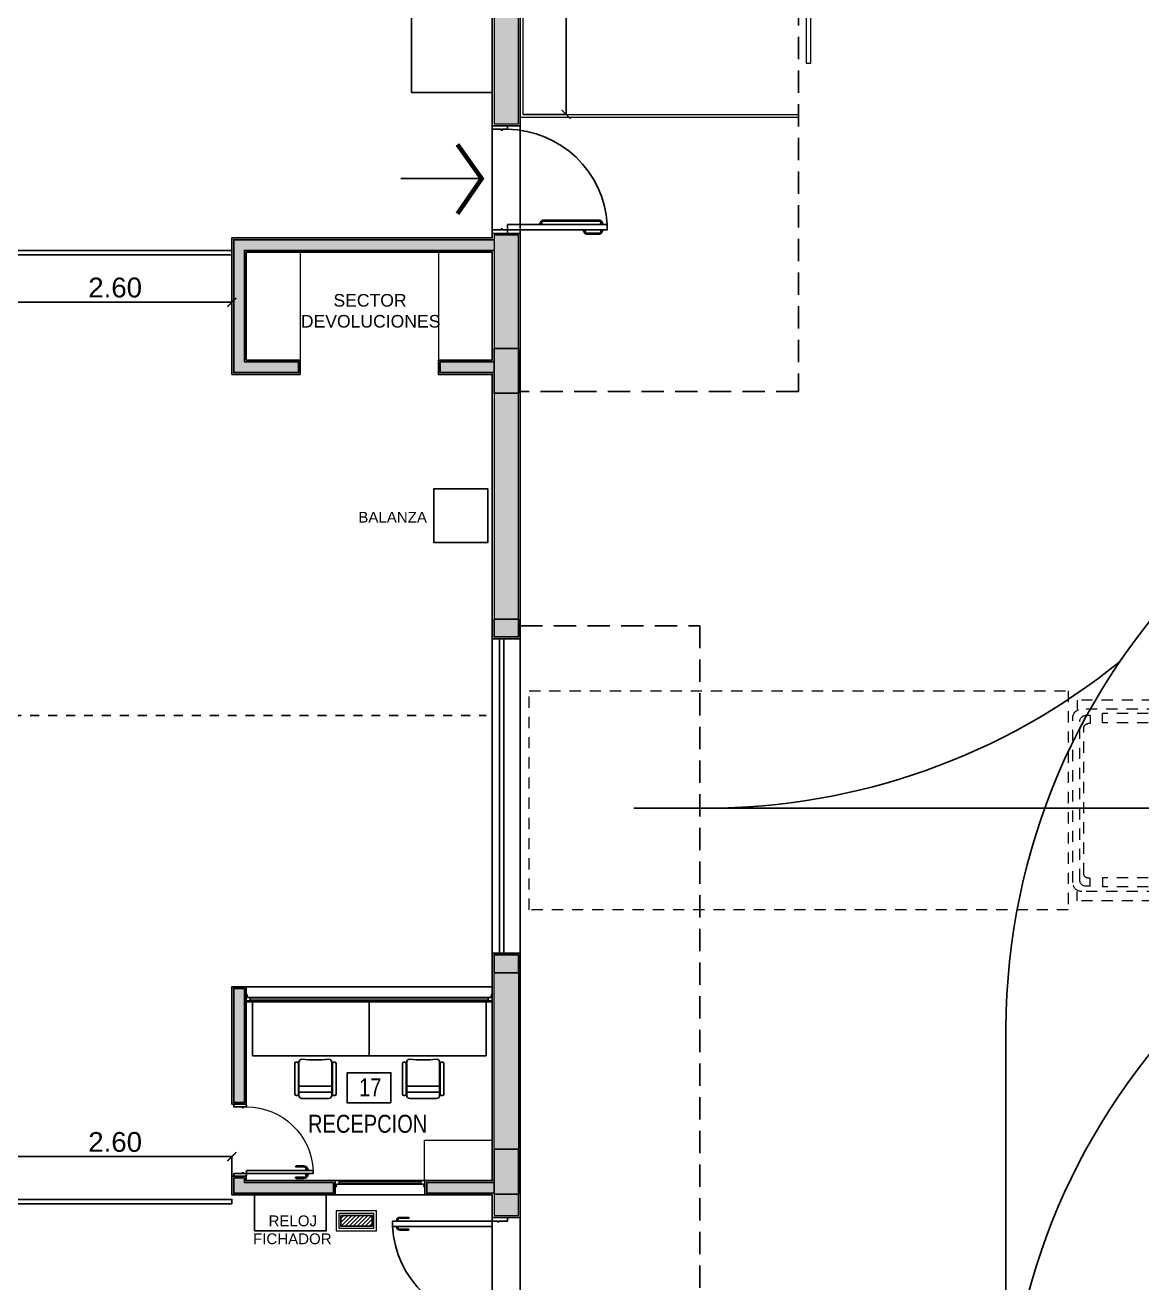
# Model space of a CAD drawing. Header units: inches. Extents: x -309 to 190, y -1585 to -1350.
# Drawn here: x -189.7 to -177.27, y -1411.65 to -1397.64 of the extents above; entities that cross this region are included whole.
import ezdxf
from ezdxf.enums import TextEntityAlignment as Align
from ezdxf.lldxf.tags import DXFTag

# ---------------------------------------------------------------- set-up
doc = ezdxf.new("R2010")
doc.units = ezdxf.units.IN
doc.header["$MEASUREMENT"] = 0
doc.header["$PDMODE"] = 3
doc.linetypes.add('HIDDEN', pattern=[0.375, 0.25, -0.125])
doc.layers.get('0').update_dxf_attribs({"color": 9, "linetype": 'CONTINUOUS'})
doc.layers.get('DEFPOINTS').update_dxf_attribs({"color": 9, "linetype": 'CONTINUOUS'})
for name, color, linetype in [('01', 9, 'CONTINUOUS'), ('02', 9, 'CONTINUOUS'), ('11-LOCALES', 9, 'CONTINUOUS'), ('Base instalaciones', 9, 'CONTINUOUS'), ('CARP', 9, 'CONTINUOUS'), ('CO-carpinterias', 9, 'CONTINUOUS'), ('color gris', 9, 'CONTINUOUS'), ('EQUIP', 9, 'CONTINUOUS'), ('estructura', 9, 'CONTINUOUS'), ('LADRILLO HUECO 12', 9, 'CONTINUOUS'), ('PROY', 9, 'HIDDEN2'), ('PU', 9, 'HIDDEN'), ('referencias', 9, 'CONTINUOUS'), ('REVOQUE', 9, 'CONTINUOUS'), ('TEXTO 1.75', 9, 'CONTINUOUS')]:
    doc.layers.add(name, color=color, linetype=linetype)
for name, color, linetype, lineweight in [('Aberturas', 9, 'CONTINUOUS', 5), ('arq muros 0.30', 9, 'CONTINUOUS', 35), ('cotas', 9, 'CONTINUOUS', 15), ('MURO 27', 9, 'CONTINUOUS', 9), ('None', 9, 'CONTINUOUS', 5), ('referencias 01', 9, 'CONTINUOUS', 18)]:
    doc.layers.add(name, color=color, linetype=linetype, lineweight=lineweight)
doc.styles.add('COTAS', font='arial.ttf')
doc.styles.add('Helvetica (bold)', font='arial.ttf')
doc.styles.add('ROMANS', font='arial.ttf')
tags = doc.linetypes.add('HIDDEN2', pattern=[0.1875, 0.125, -0.0625]).pattern_tags.tags
tags[6:7] = [DXFTag(74, 4), DXFTag(75, 0), DXFTag(340, '0'), DXFTag(46, 1.0), DXFTag(50, 0.0), DXFTag(44, 0.0), DXFTag(45, 0.0)]
tags[4:5] = [DXFTag(74, 4), DXFTag(75, 0), DXFTag(340, '0'), DXFTag(46, 1.0), DXFTag(50, 0.0), DXFTag(44, 0.0), DXFTag(45, 0.0)]
doc.dimstyles.new('ploteo 100', dxfattribs={"dimscale": 0, "dimtxt": 0.22, "dimasz": 0.1, "dimexe": 0, "dimexo": 0, "dimgap": 0.05, "dimtad": 1, "dimzin": 0, "dimdsep": 46, "dimtxsty": 'COTAS', "dimblk1": 'ARCHTICK', "dimblk2": 'ARCHTICK', "dimsah": 1, "dimcen": 0.7, "dimclrd": 256, "dimclre": 256, "dimclrt": 256, "dimaunit": 1, "dimadec": 3, "dimazin": 0, "dimtfac": 1, "dimtmove": 2, "dimatfit": 3, "dimldrblk": 'ARCHTICK', "dimfxl": 1, "dimtolj": 1, "dimtzin": 0, "dimarcsym": 0})

# ---------------------------------------------------------------- blocks, each defined once
blk = doc.blocks.new('szdf')
at = {"layer": 'CARP', "linetype": 'Continuous'}
for p, q in [((0.836, 0), (0, 0)), ((0, 0), (0, -0.037)), ((0.623, 0.06), (0.616, 0.054)), ((0.616, 0.054), (0.616, 0.046)), ((0.616, 0.046), (0.718, 0.046)), ((0.718, 0.06), (0.623, 0.06)), ((0.732, 0), (0.741, 0.009)), ((0.779, 0.009), (0.741, 0.009)), ((0.742, 0.01), (0.742, 0.009)), ((0.742, 0.01), (0.776, 0.01)), ((0.749, 0.021), (0.749, 0.01)), ((0.749, 0.01), (0.768, 0.01)), ((0.768, 0.01), (0.768, 0.025)), ((0.776, 0.01), (0.776, 0.009)), ((0.787, 0), (0.779, 0.009)), ((0.836, -0.037), (0.836, 0)), ((0, -0.037), (0.836, -0.037)), ((0.616, -0.091), (0.616, -0.083)), ((0.616, -0.083), (0.718, -0.083)), ((0.623, -0.097), (0.616, -0.091)), ((0.718, -0.097), (0.623, -0.097)), ((0.732, -0.037), (0.741, -0.045)), ((0.779, -0.045), (0.741, -0.045)), ((0.742, -0.047), (0.742, -0.045)), ((0.742, -0.047), (0.776, -0.047)), ((0.749, -0.057), (0.749, -0.047)), ((0.749, -0.047), (0.768, -0.047)), ((0.768, -0.047), (0.768, -0.061)), ((0.776, -0.047), (0.776, -0.045)), ((0.787, -0.037), (0.779, -0.045))]:
    blk.add_line(p, q, dxfattribs=at)
for points in [[(-0.153, 0.032), (-0.153, 0.022), (-0.16, 0.022), (-0.16, 0), (-0.05, 0), (-0.05, -0.01), (-0.04, -0.01), (-0.04, 0), (0, 0), (0, 0.022), (-0.007, 0.022), (-0.007, 0.032)], [(-0.153, -0.868), (-0.153, -0.858), (-0.16, -0.858), (-0.16, -0.836), (-0.05, -0.836), (-0.05, -0.826), (-0.04, -0.826), (-0.04, -0.836), (0, -0.836), (0, -0.858), (-0.007, -0.858), (-0.007, -0.868)]]:
    blk.add_lwpolyline(points, dxfattribs=at)
for centre, radius, start, end in [((0.72, 0.01), 0.0503, 16.9752, 92.7033), ((0.72, 0.018), 0.0289, 5.9796, 94.3423), ((0.72, -0.054), 0.0289, 265.6577, 354.0204), ((0.72, -0.047), 0.0503, 267.2967, 343.0248)]:
    blk.add_arc(centre, radius, start, end, dxfattribs=at)
at = {"layer": 'CARP', "linetype": 'Continuous', "lineweight": 5}
blk.add_arc((0, 0.001), 0.837, 270.0313, 357.391, dxfattribs=at)
blk = doc.blocks.new('NLOCAL')
blk.add_lwpolyline([(-0.304, 0), (0.304, 0), (0.304, 0.419), (-0.304, 0.419)], close=True)
at = {"style": 'ROMANS', "width": 0.8, "flags": 1}
blk.add_attdef('SECTOR', text='', height=0.25, dxfattribs=at).set_placement((-0.006, 0.634), align=Align.MIDDLE)
at = {"style": 'ROMANS', "width": 0.8}
for tag, p in [('NUMERO', (0.006, 0.206)), ('DENOMINACION', (0.018, -0.291))]:
    blk.add_attdef(tag, text='', height=0.25, dxfattribs=at).set_placement(p, align=Align.MIDDLE)
blk = doc.blocks.new('Z$W@#6410')
for p, q in [((0.439, 0.612), (0.446, 0.619)), ((0.446, 0.619), (0.476, 0.619)), ((0.448, 0.62), (0.448, 0.619)), ((0.474, 0.62), (0.448, 0.62)), ((0.454, 0.62), (0.454, 0.631)), ((0.47, 0.62), (0.454, 0.62)), ((0.47, 0.628), (0.47, 0.62)), ((0.474, 0.62), (0.474, 0.619)), ((0.482, 0.612), (0.476, 0.619)), ((0.622, 0.66), (0.494, 0.66)), ((0.494, 0.649), (0.622, 0.649)), ((0.633, 0.612), (0.64, 0.619)), ((0.67, 0.619), (0.64, 0.619)), ((0.641, 0.62), (0.641, 0.619)), ((0.641, 0.62), (0.668, 0.62)), ((0.646, 0.628), (0.646, 0.62)), ((0.646, 0.62), (0.662, 0.62)), ((0.662, 0.62), (0.662, 0.631)), ((0.668, 0.62), (0.668, 0.619)), ((0.677, 0.612), (0.67, 0.619)), ((-0.045, 0.552), (-0.039, 0.545)), ((-0.039, 0.545), (-0.008, 0.545)), ((-0.037, 0.543), (-0.037, 0.545)), ((-0.01, 0.543), (-0.037, 0.543)), ((-0.03, 0.543), (-0.03, 0.532)), ((-0.015, 0.543), (-0.03, 0.543)), ((-0.015, 0.535), (-0.015, 0.543)), ((-0.01, 0.543), (-0.01, 0.545)), ((-0.002, 0.552), (-0.008, 0.545)), ((0.01, 0.515), (0.622, 0.515)), ((0.622, 0.504), (0.01, 0.504)), ((0.634, 0.552), (0.64, 0.545)), ((0.67, 0.545), (0.64, 0.545)), ((0.642, 0.543), (0.642, 0.545)), ((0.642, 0.543), (0.668, 0.543)), ((0.646, 0.535), (0.646, 0.543)), ((0.646, 0.543), (0.662, 0.543)), ((0.662, 0.543), (0.662, 0.532)), ((0.668, 0.543), (0.668, 0.545)), ((0.677, 0.552), (0.67, 0.545))]:
    blk.add_line(p, q)
for points in [[(-0.554, 0.652), (-0.564, 0.652), (-0.564, 0.612), (-0.464, 0.612), (-0.464, 0.602), (-0.454, 0.602), (-0.454, 0.612), (-0.394, 0.612), (-0.394, 0.652), (-0.404, 0.652)], [(-0.554, -0.548), (-0.564, -0.548), (-0.564, -0.508), (-0.464, -0.508), (-0.464, -0.498), (-0.454, -0.498), (-0.454, -0.508), (-0.394, -0.508), (-0.394, -0.548), (-0.404, -0.548)]]:
    blk.add_lwpolyline(points)
blk.add_lwpolyline([(-0.394, 0.552), (0.716, 0.552), (0.716, 0.612), (-0.394, 0.612)], close=True)
for centre, radius, start, end in [((0.492, 0.62), 0.0401, 87.2967, 163.0248), ((0.493, 0.626), 0.023, 85.6577, 174.0204), ((0.623, 0.62), 0.0401, 16.9752, 92.7033), ((0.623, 0.626), 0.023, 5.9796, 94.3423), ((-0.413, 0.623), 1.132, 270.9778, 356.3823), ((0.008, 0.544), 0.0401, 196.9752, 272.7033), ((0.008, 0.538), 0.023, 185.9796, 274.3423), ((0.623, 0.538), 0.023, 265.6577, 354.0204), ((0.624, 0.544), 0.0401, 267.2967, 343.0248)]:
    blk.add_arc(centre, radius, start, end)
blk = doc.blocks.new('SILLA-P8')
for p, q in [((-0.345, 0.55), (-0.345, 0.035)), ((-0.305, 0.57), (-0.325, 0.57)), ((-0.285, 0.55), (-0.285, 0.035)), ((-0.275, 0.17), (-0.275, 0.57)), ((0.275, 0.57), (0.275, 0.17)), ((0.285, 0.55), (0.285, 0.035)), ((0.305, 0.57), (0.325, 0.57)), ((0.345, 0.55), (0.345, 0.035)), ((-0.305, 0.015), (-0.325, 0.015)), ((0.275, 0.17), (-0.275, 0.17)), ((-0.275, 0.17), (-0.275, 0.07)), ((0.275, 0.07), (-0.275, 0.07)), ((-0.275, 0.07), (-0.275, 0.015)), ((0.275, 0.17), (0.275, 0.07)), ((0.275, 0.07), (0.275, 0.015)), ((0.305, 0.015), (0.325, 0.015)), ((-0.225, -0.035), (0.225, -0.035))]:
    blk.add_line(p, q)
for centre, radius, start, end in [((-0.325, 0.55), 0.02, 90, 180), ((-0.305, 0.55), 0.02, 0, 90), ((-0.225, 0.57), 0.05, 90, 180), ((0, 3.504), 2.893, 265.539, 274.461), ((0.225, 0.57), 0.05, 0, 90), ((0.305, 0.55), 0.02, 90, 180), ((0.325, 0.55), 0.02, 0, 90), ((-0.325, 0.035), 0.02, 180, 270), ((-0.305, 0.035), 0.02, 270, 0), ((-0.225, 0.015), 0.05, 180, 270), ((0.225, 0.015), 0.05, 270, 0), ((0.305, 0.035), 0.02, 180, 270), ((0.325, 0.035), 0.02, 270, 0)]:
    blk.add_arc(centre, radius, start, end)
blk = doc.blocks.new('camion punteada')
at = {"layer": 'referencias 01', "linetype": 'HIDDEN', "ltscale": 0.5}
for p, q in [((222.014, -62.568), (219.576, -62.568)), ((219.576, -62.568), (219.576, -68.571)), ((222.014, -68.571), (222.014, -62.568)), ((219.576, -68.571), (222.014, -68.571)), ((221.708, -68.622), (219.879, -68.622)), ((219.677, -69.968), (219.677, -68.672)), ((219.677, -68.672), (219.779, -68.672)), ((219.778, -70.021), (219.778, -68.723)), ((219.849, -68.815), (219.849, -68.769)), ((221.683, -68.701), (219.917, -68.701)), ((221.614, -68.746), (219.986, -68.746)), ((221.751, -68.815), (221.751, -68.769)), ((221.81, -70.021), (221.81, -68.723)), ((221.912, -68.672), (221.811, -68.672)), ((221.912, -69.968), (221.912, -68.672)), ((219.849, -68.815), (219.94, -68.815)), ((219.94, -68.815), (219.94, -68.792)), ((221.66, -68.815), (221.66, -68.792)), ((221.751, -68.815), (221.66, -68.815)), ((219.828, -69.689), (219.828, -68.952)), ((219.93, -68.952), (219.828, -68.952)), ((219.93, -69.689), (219.93, -68.952)), ((221.657, -69.689), (221.657, -68.952)), ((221.657, -68.952), (221.759, -68.952)), ((221.759, -69.689), (221.759, -68.952)), ((219.73, -69.952), (219.778, -69.739)), ((219.93, -69.689), (219.828, -69.689)), ((219.93, -69.739), (219.828, -69.739)), ((219.828, -70.035), (219.828, -69.739)), ((219.93, -69.866), (219.93, -69.739)), ((221.657, -69.689), (221.759, -69.689)), ((221.657, -69.739), (221.759, -69.739)), ((221.657, -69.866), (221.657, -69.739)), ((221.759, -70.035), (221.759, -69.739)), ((221.857, -69.952), (221.81, -69.739)), ((219.93, -69.866), (219.853, -70.04)), ((221.657, -69.866), (221.735, -70.04)), ((219.728, -69.968), (219.677, -69.968)), ((219.727, -70.095), (219.727, -69.985)), ((219.93, -69.943), (219.862, -70.1)), ((221.657, -69.943), (221.725, -70.1)), ((221.86, -70.095), (221.86, -69.985)), ((221.862, -69.968), (221.912, -69.968)), ((219.727, -70.044), (219.727, -71.187)), ((220.235, -71.34), (219.787, -70.065)), ((219.862, -70.14), (219.917, -70.267)), ((221.556, -70.044), (220.032, -70.044)), ((220.794, -70.298), (220.794, -70.044)), ((221.352, -71.34), (221.8, -70.065)), ((221.725, -70.14), (221.67, -70.267)), ((221.86, -70.044), (221.86, -71.187)), ((219.964, -70.298), (221.624, -70.298)), ((219.676, -71.187), (219.676, -71.286)), ((219.727, -71.187), (219.676, -71.187)), ((221.86, -71.187), (221.911, -71.187)), ((221.911, -71.187), (221.911, -71.286)), ((220.235, -71.34), (219.879, -71.34)), ((220.387, -71.441), (220.235, -71.34)), ((221.2, -71.441), (220.387, -71.441)), ((221.2, -71.441), (221.352, -71.34)), ((221.352, -71.34), (221.708, -71.34))]:
    blk.add_line(p, q, dxfattribs=at)
for centre, radius, start, end in [((219.879, -68.723), 0.102, 90, 180), ((221.708, -68.723), 0.102, 0, 90), ((219.917, -68.769), 0.0686, 90, 180), ((219.986, -68.792), 0.0457, 90, 180), ((221.614, -68.792), 0.0457, 0, 90), ((221.683, -68.769), 0.0686, 0, 90), ((219.879, -69.985), 0.152, 167.4712, 180), ((219.879, -70.021), 0.102, 180, 205.3462), ((219.841, -70.035), 0.0127, 180, 336.0375), ((220.032, -69.943), 0.102, 180, 270), ((221.556, -69.943), 0.102, 270, 0), ((221.746, -70.035), 0.0127, 203.9625, 0), ((221.708, -70.021), 0.102, 334.6538, 0), ((221.708, -69.985), 0.152, 0, 12.5288), ((219.909, -70.12), 0.0508, 156.8014, 203.1986), ((221.678, -70.12), 0.0508, 336.8014, 23.1986), ((219.964, -70.247), 0.0508, 203.1986, 270), ((221.624, -70.247), 0.0508, 270, 336.8014), ((219.879, -71.286), 0.203, 180, 260.1053), ((219.879, -71.187), 0.152, 180, 270), ((219.879, -71.286), 0.102, 189.1048, 260.1053), ((221.708, -71.187), 0.152, 270, 0), ((221.708, -71.286), 0.102, 279.8947, 350.8952), ((221.708, -71.286), 0.203, 279.8947, 0), ((220.794, -66.044), 5.423, 260.009, 279.991), ((220.794, -66.044), 5.524, 260.1053, 279.8947)]:
    blk.add_arc(centre, radius, start, end, dxfattribs=at)
blk = doc.blocks.new('_ARCHTICK')
at = {"color": 0, "linetype": 'ByBlock', "const_width": 0.15}
blk.add_lwpolyline([(-0.5, -0.5), (0.5, 0.5)], dxfattribs=at)
blk = doc.blocks.new('*D49')
at = {"layer": 'cotas', "lineweight": -2, "transparency": 16777216}
for p, q in [((-187.402, -1400.218), (-187.402, -1400.725)), ((-190.002, -1400.318), (-190.002, -1400.725)), ((-187.402, -1400.725), (-190.002, -1400.725))]:
    blk.add_line(p, q, dxfattribs=at)
at = {"layer": 'DEFPOINTS', "color": 0, "transparency": 16777216}
for p in [(-187.402, -1400.218), (-190.002, -1400.318), (-190.002, -1400.725)]:
    blk.add_point(p, dxfattribs=at)
at = {"layer": 'cotas', "lineweight": -2, "transparency": 16777216, "xscale": 0.1, "yscale": 0.1, "zscale": 0.1, "rotation": 180}
blk.add_blockref('_ARCHTICK', (-190.002, -1400.725), dxfattribs=at)
at = {"layer": 'cotas', "lineweight": -2, "transparency": 16777216, "xscale": 0.1, "yscale": 0.1, "zscale": 0.1}
blk.add_blockref('_ARCHTICK', (-187.402, -1400.725), dxfattribs=at)
at = {"layer": 'cotas', "transparency": 16777216, "insert": (-188.702, -1400.562), "char_height": 0.22, "attachment_point": 5, "style": 'COTAS'}
blk.add_mtext('\\A1;2.60', dxfattribs=at)
blk = doc.blocks.new('*D50')
at = {"layer": 'cotas', "lineweight": -2, "transparency": 16777216}
for p, q in [((-190.002, -1410.568), (-190.002, -1410.241)), ((-187.402, -1410.241), (-190.002, -1410.241)), ((-187.402, -1410.458), (-187.402, -1410.241))]:
    blk.add_line(p, q, dxfattribs=at)
at = {"layer": 'DEFPOINTS', "color": 0, "transparency": 16777216}
for p in [(-190.002, -1410.241), (-187.402, -1410.458), (-190.002, -1410.568)]:
    blk.add_point(p, dxfattribs=at)
at = {"layer": 'cotas', "lineweight": -2, "transparency": 16777216, "xscale": 0.1, "yscale": 0.1, "zscale": 0.1, "rotation": 180}
blk.add_blockref('_ARCHTICK', (-190.002, -1410.241), dxfattribs=at)
at = {"layer": 'cotas', "lineweight": -2, "transparency": 16777216, "xscale": 0.1, "yscale": 0.1, "zscale": 0.1}
blk.add_blockref('_ARCHTICK', (-187.402, -1410.241), dxfattribs=at)
at = {"layer": 'cotas', "transparency": 16777216, "insert": (-188.702, -1410.079), "char_height": 0.22, "attachment_point": 5, "style": 'COTAS'}
blk.add_mtext('\\A1;2.60', dxfattribs=at)
blk = doc.blocks.new('*D146')
at = {"layer": 'cotas', "lineweight": -2, "transparency": 16777216}
for p, q in [((-184.162, -1395.132), (-183.681, -1395.132)), ((-183.681, -1395.132), (-183.681, -1398.632)), ((-184.162, -1398.632), (-183.681, -1398.632))]:
    blk.add_line(p, q, dxfattribs=at)
at = {"layer": 'DEFPOINTS', "color": 0, "transparency": 16777216}
for p in [(-184.162, -1395.132), (-184.162, -1398.632), (-183.681, -1398.632)]:
    blk.add_point(p, dxfattribs=at)
at = {"layer": 'cotas', "lineweight": -2, "transparency": 16777216, "xscale": 0.1, "yscale": 0.1, "zscale": 0.1}
for p, rotation in [((-183.681, -1395.132), 90), ((-183.681, -1398.632), 270)]:
    blk.add_blockref('_ARCHTICK', p, dxfattribs=dict(at, rotation=rotation))
at = {"layer": 'cotas', "transparency": 16777216, "insert": (-183.843, -1396.882), "char_height": 0.22, "attachment_point": 5, "rotation": 90, "style": 'COTAS'}
blk.add_mtext('\\A1;3.50', dxfattribs=at)

msp = doc.modelspace()

# ---------------------------------------------------------------- hatches: boundary and pattern name
at = {"layer": 'Base instalaciones', "linetype": 'Continuous', "lineweight": 5}
h = msp.add_hatch(dxfattribs=at)
h.set_pattern_fill('LINE', color=256, scale=0.01, angle=-45, style=0)
h.set_pattern_definition([(225, (-277.580807, -1068.035506), (-0.0224506403, 0.0224506403), [])])
h.paths.add_polyline_path([(-185.84, -1411.016), (-185.84, -1410.896), (-186.19, -1410.896), (-186.19, -1411.016)])
at = {"layer": 'color gris'}
h = msp.add_hatch(color=256, dxfattribs=at)
h.paths.add_polyline_path([(-234.352, -1419.388), (-234.602, -1419.388), (-234.602, -1419.118), (-234.102, -1419.118), (-234.102, -1419.388)])
h.paths.add_polyline_path([(-234.602, -1413.288), (-234.602, -1413.038), (-234.332, -1413.038), (-234.332, -1413.538), (-234.602, -1413.538)])
h.paths.add_polyline_path([(-234.602, -1407.388), (-234.602, -1407.138), (-234.332, -1407.138), (-234.332, -1407.638), (-234.602, -1407.638)])
h.paths.add_polyline_path([(-234.602, -1401.488), (-234.602, -1401.238), (-234.332, -1401.238), (-234.332, -1401.738), (-234.602, -1401.738)])
h.paths.add_polyline_path([(-234.602, -1395.588), (-234.602, -1395.338), (-234.332, -1395.338), (-234.332, -1395.838), (-234.602, -1395.838)])
h.paths.add_polyline_path([(-234.602, -1389.688), (-234.602, -1389.438), (-234.332, -1389.438), (-234.332, -1389.938), (-234.602, -1389.938)])
h.paths.add_polyline_path([(-234.352, -1379.108), (-234.602, -1379.108), (-234.602, -1379.378), (-234.042, -1379.378), (-234.042, -1379.108)])
h.paths.add_polyline_path([(-234.602, -1383.788), (-234.602, -1383.538), (-234.332, -1383.538), (-234.332, -1384.038), (-234.602, -1384.038)])
h.paths.add_polyline_path([(-199.299, -1406.298), (-199.299, -1406.048), (-199.029, -1406.048), (-199.029, -1406.548), (-199.299, -1406.548)])
h.paths.add_polyline_path([(-181.322, -1419.118), (-181.052, -1419.118), (-181.052, -1419.388), (-181.322, -1419.388)])
h.paths.add_polyline_path([(-206.622, -1375.558), (-206.622, -1375.308), (-206.892, -1375.308), (-206.892, -1375.968), (-206.622, -1375.968)])
h.paths.add_polyline_path([(-191.785, -1379.358), (-192.285, -1379.358), (-192.285, -1379.138), (-192.226, -1378.943), (-191.707, -1379.1)])
h.paths.add_polyline_path([(-184.212, -1381.367), (-184.577, -1381.256), (-184.656, -1381.515), (-184.482, -1381.567), (-184.482, -1381.867), (-184.212, -1381.867)])
h.paths.add_polyline_path([(-184.712, -1395.588), (-184.712, -1395.488), (-184.212, -1395.488), (-184.212, -1395.688), (-184.712, -1395.688)])
h.paths.add_polyline_path([(-184.712, -1389.688), (-184.712, -1389.588), (-184.212, -1389.588), (-184.212, -1389.788), (-184.712, -1389.788)])
h.paths.add_polyline_path([(-184.712, -1383.788), (-184.712, -1383.688), (-184.212, -1383.688), (-184.212, -1383.888), (-184.712, -1383.888)])
h.paths.add_polyline_path([(-203.989, -1375.385), (-204.228, -1375.313), (-204.307, -1375.572), (-203.828, -1375.716), (-203.75, -1375.458)])
h.paths.add_polyline_path([(-206.582, -1395.588), (-206.582, -1395.488), (-206.082, -1395.488), (-206.082, -1395.688), (-206.582, -1395.688)])
h.paths.add_polyline_path([(-184.212, -1410.408), (-184.212, -1410.658), (-184.482, -1410.658), (-184.482, -1410.158), (-184.212, -1410.158)])
h.paths.add_polyline_path([(-191.765, -1410.388), (-192.015, -1410.388), (-192.015, -1410.658), (-191.515, -1410.658), (-191.515, -1410.388)])
h.paths.add_polyline_path([(-199.049, -1410.388), (-199.299, -1410.388), (-199.299, -1410.658), (-198.799, -1410.658), (-198.799, -1410.388)])
h.paths.add_polyline_path([(-184.482, -1401.488), (-184.482, -1401.238), (-184.212, -1401.238), (-184.212, -1401.738), (-184.482, -1401.738)])
h.paths.add_polyline_path([(-191.765, -1401.238), (-192.015, -1401.238), (-192.015, -1401.508), (-191.515, -1401.508), (-191.515, -1401.238)])
h.paths.add_polyline_path([(-199.049, -1401.238), (-199.299, -1401.238), (-199.299, -1401.508), (-198.799, -1401.508), (-198.799, -1401.238)])
h.paths.add_polyline_path([(-191.765, -1419.118), (-192.015, -1419.118), (-192.015, -1419.388), (-191.515, -1419.388), (-191.515, -1419.118)])
h.paths.add_polyline_path([(-199.049, -1419.118), (-199.299, -1419.118), (-199.299, -1419.388), (-198.799, -1419.388), (-198.799, -1419.118)])
h.paths.add_polyline_path([(-184.212, -1419.388), (-184.212, -1419.118), (-184.712, -1419.118), (-184.712, -1419.388)])
h.paths.add_polyline_path([(-206.332, -1419.118), (-206.582, -1419.118), (-206.582, -1419.388), (-206.082, -1419.388), (-206.082, -1419.118)])
h.paths.add_polyline_path([(-206.872, -1419.118), (-207.122, -1419.118), (-207.122, -1419.388), (-206.622, -1419.388), (-206.622, -1419.118)])
h.paths.add_polyline_path([(-206.582, -1379.238), (-206.582, -1379.138), (-206.082, -1379.138), (-206.082, -1379.338), (-206.582, -1379.338)])
h.paths.add_polyline_path([(-206.582, -1413.288), (-206.582, -1413.038), (-206.312, -1413.038), (-206.312, -1413.538), (-206.582, -1413.538)])
h.paths.add_polyline_path([(-206.622, -1413.288), (-206.622, -1413.038), (-206.892, -1413.038), (-206.892, -1413.538), (-206.622, -1413.538)])
h.paths.add_polyline_path([(-206.582, -1407.388), (-206.582, -1407.138), (-206.312, -1407.138), (-206.312, -1407.638), (-206.582, -1407.638)])
h.paths.add_polyline_path([(-206.622, -1407.388), (-206.622, -1407.138), (-206.892, -1407.138), (-206.892, -1407.638), (-206.622, -1407.638)])
h.paths.add_polyline_path([(-206.582, -1401.488), (-206.582, -1401.238), (-206.312, -1401.238), (-206.312, -1401.738), (-206.582, -1401.738)])
h.paths.add_polyline_path([(-206.622, -1401.488), (-206.622, -1401.238), (-206.892, -1401.238), (-206.892, -1401.738), (-206.622, -1401.738)])
h.paths.add_polyline_path([(-206.622, -1395.588), (-206.622, -1395.338), (-206.892, -1395.338), (-206.892, -1395.838), (-206.622, -1395.838)])
h.paths.add_polyline_path([(-206.582, -1389.688), (-206.582, -1389.588), (-206.082, -1389.588), (-206.082, -1389.788), (-206.582, -1389.788)])
h.paths.add_polyline_path([(-206.622, -1389.688), (-206.622, -1389.438), (-206.892, -1389.438), (-206.892, -1389.938), (-206.622, -1389.938)])
h.paths.add_polyline_path([(-211.412, -1375.618), (-211.412, -1375.308), (-211.682, -1375.308), (-211.682, -1375.968), (-211.412, -1375.968)])
h.paths.add_polyline_path([(-206.582, -1383.788), (-206.582, -1383.688), (-206.082, -1383.688), (-206.082, -1383.888), (-206.582, -1383.888)])
h.paths.add_polyline_path([(-206.622, -1383.788), (-206.622, -1383.538), (-206.892, -1383.538), (-206.892, -1384.038), (-206.622, -1384.038)])
h.paths.add_polyline_path([(-206.622, -1379.238), (-206.622, -1378.988), (-206.892, -1378.988), (-206.892, -1379.488), (-206.622, -1379.488)])
h = msp.add_hatch(color=256, dxfattribs=at)
h.paths.add_polyline_path([(-184.212, -1404.253), (-184.482, -1404.253), (-184.482, -1404.453), (-184.212, -1404.453)])
h.paths.add_polyline_path([(-184.212, -1407.993), (-184.482, -1407.993), (-184.482, -1408.193), (-184.212, -1408.193)])
at = {"layer": 'LADRILLO HUECO 12'}
h = msp.add_hatch(color=256, dxfattribs=at)
h.paths.add_polyline_path([(-184.482, -1401.388), (-185.082, -1401.388), (-185.082, -1401.508), (-184.482, -1401.508), (-184.482, -1401.488)])
h.paths.add_polyline_path([(-184.482, -1400.028), (-187.382, -1400.028), (-187.382, -1401.508), (-186.662, -1401.508), (-186.662, -1401.388), (-187.262, -1401.388), (-187.262, -1400.148), (-184.482, -1400.148)])
h = msp.add_hatch(color=256, dxfattribs=at)
h.paths.add_polyline_path([(-187.262, -1408.368), (-187.382, -1408.368), (-187.382, -1409.638), (-187.262, -1409.638)])
h.paths.add_polyline_path([(-186.272, -1410.528), (-187.262, -1410.528), (-187.262, -1410.478), (-187.382, -1410.478), (-187.382, -1410.508), (-187.382, -1410.648), (-186.272, -1410.648)])
h.paths.add_polyline_path([(-184.482, -1410.528), (-185.232, -1410.528), (-185.232, -1410.648), (-184.482, -1410.648)])
h.paths.add_polyline_path([(-185.232, -1414.318), (-185.682, -1414.318), (-185.682, -1415.258), (-185.771, -1415.258), (-185.771, -1415.378), (-185.682, -1415.378), (-185.682, -1416.778), (-185.562, -1416.778), (-185.562, -1414.438), (-185.232, -1414.438)])
h.paths.add_polyline_path([(-186.922, -1415.378), (-186.811, -1415.378), (-186.811, -1415.258), (-187.042, -1415.258), (-187.042, -1419.098), (-186.922, -1419.098)])
h.paths.add_polyline_path([(-182.702, -1418.008), (-182.842, -1418.008), (-182.872, -1418.008), (-182.872, -1418.128), (-182.822, -1418.128), (-182.822, -1419.248), (-182.652, -1419.248), (-182.652, -1419.128), (-182.702, -1419.128)])
h.paths.add_polyline_path([(-184.112, -1418.008), (-184.212, -1418.008), (-184.212, -1418.128), (-184.112, -1418.128)])
at = {"layer": 'MURO 27'}
h = msp.add_hatch(color=256, dxfattribs=at)
h.paths.add_polyline_path([(-206.892, -1375.308), (-211.412, -1375.308), (-211.412, -1375.578), (-208.692, -1375.578), (-208.692, -1379.168), (-208.422, -1379.168), (-208.422, -1375.578), (-206.892, -1375.578)])
h.paths.add_polyline_path([(-204.048, -1375.65), (-204.307, -1375.572), (-204.529, -1376.308), (-206.122, -1376.308), (-206.122, -1375.308), (-206.622, -1375.308), (-206.622, -1375.578), (-206.392, -1375.578), (-206.392, -1376.308), (-206.622, -1376.308), (-206.622, -1375.968), (-206.892, -1375.968), (-206.892, -1378.898), (-207.582, -1378.898), (-207.582, -1379.168), (-206.892, -1379.168), (-206.892, -1378.988), (-206.622, -1378.988), (-206.622, -1376.578), (-204.329, -1376.578)])
h.paths.add_polyline_path([(-203.75, -1375.458), (-203.828, -1375.716), (-192.285, -1379.207), (-192.285, -1379.138), (-192.226, -1378.943)])
h.paths.add_polyline_path([(-191.707, -1379.1), (-191.785, -1379.358), (-184.656, -1381.515), (-184.577, -1381.256)])
h.paths.add_polyline_path([(-184.212, -1381.867), (-184.482, -1381.867), (-184.482, -1383.688), (-184.212, -1383.688)])
h.paths.add_polyline_path([(-184.212, -1383.888), (-184.482, -1383.888), (-184.482, -1389.588), (-184.212, -1389.588)])
h.paths.add_polyline_path([(-184.212, -1389.788), (-184.482, -1389.788), (-184.482, -1395.488), (-184.212, -1395.488)])
h.paths.add_polyline_path([(-184.212, -1395.688), (-184.482, -1395.688), (-184.482, -1398.738), (-184.212, -1398.738)])
h.paths.add_polyline_path([(-184.212, -1399.978), (-184.482, -1399.978), (-184.482, -1401.238), (-184.212, -1401.238)])
h.paths.add_polyline_path([(-184.212, -1413.538), (-184.482, -1413.538), (-184.482, -1419.118), (-184.212, -1419.118)])
h.paths.add_polyline_path([(-184.212, -1410.658), (-184.482, -1410.658), (-184.482, -1410.898), (-184.212, -1410.898)])
h.paths.add_polyline_path([(-199.299, -1419.118), (-206.082, -1419.118), (-206.082, -1419.388), (-199.299, -1419.388)])
h.paths.add_polyline_path([(-207.122, -1419.118), (-234.102, -1419.118), (-234.102, -1419.388), (-207.122, -1419.388)])
h.paths.add_polyline_path([(-192.015, -1419.118), (-198.799, -1419.118), (-198.799, -1419.388), (-192.015, -1419.388)])
h.paths.add_polyline_path([(-184.712, -1419.118), (-191.515, -1419.118), (-191.515, -1419.388), (-184.712, -1419.388)])
h.paths.add_polyline_path([(-234.332, -1413.538), (-234.602, -1413.538), (-234.602, -1419.118), (-234.332, -1419.118)])
h.paths.add_polyline_path([(-234.332, -1407.638), (-234.602, -1407.638), (-234.602, -1413.038), (-234.332, -1413.038)])
h.paths.add_polyline_path([(-234.332, -1401.738), (-234.602, -1401.738), (-234.602, -1407.138), (-234.332, -1407.138)])
h.paths.add_polyline_path([(-234.332, -1398.028), (-234.602, -1398.028), (-234.602, -1401.238), (-234.332, -1401.238)])
h.paths.add_polyline_path([(-234.332, -1384.038), (-234.602, -1384.038), (-234.602, -1389.438), (-234.332, -1389.438)])
h.paths.add_polyline_path([(-234.332, -1389.938), (-234.602, -1389.938), (-234.602, -1395.338), (-234.332, -1395.338)])
h.paths.add_polyline_path([(-234.332, -1379.378), (-234.602, -1379.378), (-234.602, -1382.048), (-234.332, -1382.048)])
h.paths.add_polyline_path([(-234.332, -1382.588), (-234.602, -1382.588), (-234.602, -1383.538), (-234.332, -1383.538)])
h.paths.add_polyline_path([(-206.622, -1389.938), (-206.892, -1389.938), (-206.892, -1395.338), (-206.622, -1395.338)])
h.paths.add_polyline_path([(-206.622, -1384.038), (-206.892, -1384.038), (-206.892, -1389.438), (-206.622, -1389.438)])
h.paths.add_polyline_path([(-206.622, -1379.488), (-206.892, -1379.488), (-206.892, -1383.538), (-206.622, -1383.538)])
h.paths.add_polyline_path([(-206.622, -1398.028), (-206.892, -1398.028), (-206.892, -1401.238), (-206.622, -1401.238)])
h.paths.add_polyline_path([(-206.622, -1401.738), (-206.892, -1401.738), (-206.892, -1407.138), (-206.622, -1407.138)])
h.paths.add_polyline_path([(-206.622, -1407.638), (-206.892, -1407.638), (-206.892, -1407.748), (-206.622, -1407.748)])
h = msp.add_hatch(color=256, dxfattribs=at)
h.paths.add_polyline_path([(-184.212, -1401.738), (-184.482, -1401.738), (-184.482, -1404.253), (-184.212, -1404.253)])
h.paths.add_polyline_path([(-184.212, -1408.193), (-184.482, -1408.193), (-184.482, -1410.158), (-184.212, -1410.158)])

# ---------------------------------------------------------------- linework, layer by layer
at = {"linetype": 'HIDDEN'}
for points in [[(-181.092, -1389.517), (-181.092, -1401.717), (-184.192, -1401.717)], [(-184.192, -1404.329), (-182.192, -1404.329), (-182.192, -1413.829), (-184.192, -1413.829)]]:
    msp.add_lwpolyline(points, dxfattribs=at)
for points in [[(-185.402, -1398.388), (-185.402, -1395.688), (-184.502, -1395.688), (-184.502, -1398.388)], [(-187.402, -1400.148), (-190.002, -1400.148), (-190.002, -1400.198), (-187.402, -1400.198)], [(-187.402, -1410.768), (-190.002, -1410.768), (-190.002, -1410.718), (-187.402, -1410.718)]]:
    msp.add_lwpolyline(points, close=True)
for points in [[(-184.502, -1398.758), (-184.502, -1399.958)], [(-184.192, -1399.958), (-184.192, -1398.758)], [(-184.502, -1413.518), (-184.502, -1410.918)], [(-184.192, -1410.918), (-184.192, -1413.518)]]:
    msp.add_lwpolyline(points)
at = {"elevation": 0}
for points in [[(-187.172, -1408.508), (-187.172, -1409.118), (-185.872, -1409.118), (-185.872, -1408.508), (-187.172, -1408.508)], [(-184.572, -1408.508), (-184.572, -1409.118), (-185.872, -1409.118), (-185.872, -1408.508), (-184.572, -1408.508)]]:
    msp.add_lwpolyline(points, dxfattribs=at)
at = {"layer": '01', "ltscale": 0.5}
for p, q in [((-187.242, -1408.348), (-184.502, -1408.348)), ((-187.242, -1408.508), (-184.502, -1408.508)), ((-186.252, -1410.508), (-185.252, -1410.508)), ((-186.252, -1410.668), (-185.252, -1410.668))]:
    msp.add_line(p, q, dxfattribs=at)
at = {"layer": '02', "linetype": 'Continuous'}
for p, q in [((-184.502, -1404.473), (-184.502, -1407.973)), ((-184.422, -1404.473), (-184.422, -1407.973)), ((-184.372, -1404.473), (-184.372, -1407.973)), ((-184.192, -1404.473), (-184.192, -1407.973))]:
    msp.add_line(p, q, dxfattribs=at)
at = {"layer": '11-LOCALES', "const_width": 0.05}
msp.add_lwpolyline([(-184.89, -1399.739), (-184.62, -1399.348), (-184.89, -1398.967)], dxfattribs=at)
at = {"layer": '11-LOCALES'}
msp.add_lwpolyline([(-184.62, -1399.348), (-185.52, -1399.348)], dxfattribs=at)
at = {"layer": 'arq muros 0.30', "ltscale": 0.5}
msp.add_line((-187.242, -1408.508), (-184.502, -1408.508), dxfattribs=at)
at = {"layer": 'Base instalaciones', "linetype": 'Continuous', "lineweight": 0}
for points in [[(-186.24, -1410.846), (-186.24, -1411.066), (-185.79, -1411.066), (-185.79, -1410.846)], [(-186.21, -1410.876), (-186.21, -1411.036), (-185.82, -1411.036), (-185.82, -1410.876)]]:
    msp.add_lwpolyline(points, close=True, dxfattribs=at)
at = {"layer": 'Base instalaciones', "linetype": 'Continuous', "lineweight": 5}
msp.add_lwpolyline([(-186.19, -1410.896), (-186.19, -1411.016), (-185.84, -1411.016), (-185.84, -1410.896), (-186.19, -1410.896)], dxfattribs=at)
at = {"layer": 'Base instalaciones'}
msp.add_lwpolyline([(-186.19, -1410.896), (-185.84, -1410.896), (-185.84, -1411.016), (-186.19, -1411.016)], close=True, dxfattribs=at)
at = {"layer": 'CARP'}
for p, q in [((-184.517, -1408.468, 0), (-187.197, -1408.468, 0)), ((-187.197, -1408.474, 0), (-184.547, -1408.474, 0)), ((-187.197, -1408.502, 0), (-184.547, -1408.502, 0)), ((-187.197, -1408.508), (-184.502, -1408.508, 0)), ((-186.207, -1410.508, 0), (-185.252, -1410.508, 0)), ((-186.207, -1410.514), (-185.297, -1410.514, 0)), ((-186.207, -1410.542), (-185.297, -1410.542, 0)), ((-185.267, -1410.548), (-186.207, -1410.548, 0)), ((-185.579, -1410.958), (-185.573, -1410.952)), ((-185.579, -1411.018), (-185.573, -1411.024)), ((-185.573, -1410.952), (-185.548, -1410.952)), ((-185.573, -1411.024), (-185.548, -1411.024)), ((-185.571, -1410.951), (-185.571, -1410.952)), ((-185.549, -1410.951), (-185.571, -1410.951)), ((-185.571, -1411.025), (-185.571, -1411.024)), ((-185.549, -1411.025), (-185.571, -1411.025)), ((-185.549, -1410.951), (-185.549, -1410.952)), ((-185.549, -1411.025), (-185.549, -1411.024)), ((-185.542, -1410.958), (-185.548, -1410.952)), ((-185.542, -1411.018), (-185.548, -1411.024))]:
    msp.add_line(p, q, dxfattribs=at)
at = {"layer": 'CARP', "elevation": 0}
for points in [[(-187.242, -1408.508), (-187.197, -1408.508), (-187.197, -1408.468), (-187.227, -1408.468), (-187.232, -1408.438), (-187.242, -1408.438), (-187.242, -1408.447), (-187.242, -1408.508)], [(-184.502, -1408.508), (-184.547, -1408.508), (-184.547, -1408.468), (-184.517, -1408.468), (-184.512, -1408.438), (-184.502, -1408.438), (-184.502, -1408.447), (-184.502, -1408.508)]]:
    msp.add_lwpolyline(points, dxfattribs=at)
at = {"layer": 'CARP', "const_width": 0.004, "elevation": 0}
msp.add_lwpolyline([(-187.197, -1408.488), (-184.547, -1408.488)], dxfattribs=at)
at = {"layer": 'CARP'}
for points in [[(-186.252, -1410.508), (-186.207, -1410.508), (-186.207, -1410.548), (-186.237, -1410.548), (-186.242, -1410.578), (-186.252, -1410.578), (-186.252, -1410.569), (-186.252, -1410.508)], [(-185.252, -1410.508), (-185.297, -1410.508), (-185.297, -1410.548), (-185.267, -1410.548), (-185.262, -1410.578), (-185.252, -1410.578), (-185.252, -1410.569), (-185.252, -1410.508)], [(-184.342, -1410.918), (-184.332, -1410.918), (-184.332, -1410.958), (-184.432, -1410.958), (-184.432, -1410.968), (-184.442, -1410.968), (-184.442, -1410.958), (-184.502, -1410.958), (-184.502, -1410.918), (-184.492, -1410.918)]]:
    msp.add_lwpolyline(points, dxfattribs=at)
at = {"layer": 'CARP', "const_width": 0.004}
msp.add_lwpolyline([(-186.207, -1410.528), (-185.297, -1410.528)], dxfattribs=at)
at = {"layer": 'CARP'}
for points in [[(-185.553, -1410.944), (-185.553, -1410.951), (-185.566, -1410.951), (-185.566, -1410.942, -0.343001), (-185.532, -1410.918), (-185.435, -1410.918), (-185.43, -1410.922), (-185.43, -1410.927), (-185.532, -1410.927, 0.405869)], [(-185.43, -1411.055), (-185.435, -1411.059), (-185.532, -1411.059, -0.343001), (-185.566, -1411.035), (-185.566, -1411.025), (-185.553, -1411.025), (-185.553, -1411.032, 0.405869), (-185.532, -1411.049), (-185.43, -1411.049)]]:
    msp.add_lwpolyline(points, format="xyb", close=True, dxfattribs=at)
msp.add_lwpolyline([(-184.502, -1411.018), (-185.612, -1411.018), (-185.612, -1410.958), (-184.502, -1410.958)], close=True, dxfattribs=at)
msp.add_arc((-184.502, -1410.958), 1.112, 183.0941, 270, dxfattribs=at)
at = {"layer": 'CO-carpinterias'}
for p, q in [((-187.242, -1408.508, 0), (-184.502, -1408.508, 0)), ((-186.252, -1410.508), (-185.252, -1410.508))]:
    msp.add_line(p, q, dxfattribs=at)
at = {"layer": 'EQUIP', "linetype": 'Continuous', "lineweight": 5}
for p, q in [((-186.642, -1400.168), (-186.642, -1401.368)), ((-185.102, -1400.168), (-185.102, -1401.368)), ((-185.257, -1410.058), (-184.502, -1410.058))]:
    msp.add_line(p, q, dxfattribs=at)
msp.add_lwpolyline([(-184.502, -1410.508), (-185.257, -1410.508), (-185.257, -1410.058), (-184.502, -1410.058), (-184.502, -1410.508)], dxfattribs=at)
at = {"layer": 'estructura'}
for points in [[(-184.482, -1401.488), (-184.482, -1401.238), (-184.212, -1401.238), (-184.212, -1401.738), (-184.482, -1401.738)], [(-184.212, -1404.253), (-184.482, -1404.253), (-184.482, -1404.453), (-184.212, -1404.453)], [(-184.482, -1408.193), (-184.212, -1408.193), (-184.212, -1407.993), (-184.482, -1407.993)], [(-184.212, -1410.408), (-184.212, -1410.658), (-184.482, -1410.658), (-184.482, -1410.158), (-184.212, -1410.158)]]:
    msp.add_lwpolyline(points, close=True, dxfattribs=at)
at = {"layer": 'LADRILLO HUECO 12'}
for points in [[(-184.482, -1400.028), (-187.382, -1400.028), (-187.382, -1401.508), (-186.662, -1401.508), (-186.662, -1401.388), (-187.262, -1401.388), (-187.262, -1400.148), (-184.482, -1400.148)], [(-184.482, -1401.388), (-185.082, -1401.388), (-185.082, -1401.508), (-184.482, -1401.508)], [(-184.482, -1410.648), (-185.232, -1410.648), (-185.232, -1410.528), (-184.482, -1410.528)]]:
    msp.add_lwpolyline(points, dxfattribs=at)
for points in [[(-187.262, -1408.368), (-187.382, -1408.368), (-187.382, -1409.638), (-187.262, -1409.638)], [(-186.272, -1410.528), (-187.262, -1410.528), (-187.262, -1410.478), (-187.382, -1410.478), (-187.382, -1410.508), (-187.382, -1410.648), (-186.272, -1410.648)]]:
    msp.add_lwpolyline(points, close=True, dxfattribs=at)
at = {"layer": 'MURO 27'}
for points in [[(-184.482, -1381.867), (-184.482, -1398.738), (-184.212, -1398.738), (-184.212, -1381.867)], [(-184.212, -1401.238), (-184.212, -1399.978), (-184.482, -1399.978), (-184.482, -1401.238)], [(-184.482, -1401.738), (-184.482, -1404.453), (-184.212, -1404.453), (-184.212, -1401.738)], [(-184.482, -1410.158), (-184.482, -1407.993), (-184.212, -1407.993), (-184.212, -1410.158)], [(-184.482, -1410.658), (-184.482, -1410.898), (-184.212, -1410.898), (-184.212, -1410.658)]]:
    msp.add_lwpolyline(points, dxfattribs=at)
at = {"layer": 'None', "linetype": 'Continuous', "lineweight": 5, "flags": 128}
msp.add_lwpolyline([(-181.006, -1396.862), (-181.006, -1398.062), (-180.956, -1398.062), (-180.956, -1396.862)], close=True, dxfattribs=at)
at = {"layer": 'PROY', "linetype": 'HIDDEN2', "ltscale": 3}
for points in [[(-164.882, -1401.54), (-171.479, -1401.54, 0.413105), (-178.782, -1408.81), (-178.782, -1423.258)], [(-182.924, -1406.36), (-171.479, -1406.36, 0.413105), (-178.782, -1413.63)]]:
    msp.add_lwpolyline(points, format="xyb", dxfattribs=at)
msp.add_arc((-182.116, -1399.06), 7.3, 270, 309.1075, dxfattribs=at)
at = {"layer": 'PU', "ltscale": 0.4}
msp.add_lwpolyline([(-202.049, -1411.389), (-202.049, -1405.728, -0.414487), (-201.649, -1405.328), (-184.572, -1405.328)], format="xyb", dxfattribs=at)
at = {"layer": 'referencias', "linetype": 'Continuous', "lineweight": 5}
msp.add_line((-181.092, -1398.662), (-181.092, -1398.632), dxfattribs=at)
for points in [[(-181.092, -1395.102), (-184.192, -1395.102), (-184.192, -1398.662), (-181.092, -1398.662)], [(-181.122, -1395.132), (-184.162, -1395.132), (-184.162, -1398.632), (-181.092, -1398.632)]]:
    msp.add_lwpolyline(points, dxfattribs=at)
at = {"layer": 'REVOQUE'}
msp.add_lwpolyline([(-184.502, -1381.582), (-184.502, -1398.758), (-184.192, -1398.758), (-184.192, -1385.132)], dxfattribs=at)
for points in [[(-184.192, -1399.958), (-184.502, -1399.958), (-184.502, -1400.008), (-187.402, -1400.008), (-187.402, -1401.528), (-186.642, -1401.528), (-186.642, -1401.368), (-187.242, -1401.368), (-187.242, -1400.168), (-184.502, -1400.168), (-184.502, -1401.368), (-185.102, -1401.368), (-185.102, -1401.528), (-184.502, -1401.528), (-184.502, -1404.473), (-184.192, -1404.473)], [(-184.192, -1410.918), (-184.502, -1410.918), (-184.502, -1410.668), (-185.252, -1410.668), (-185.252, -1410.508), (-184.502, -1410.508), (-184.502, -1407.973), (-184.192, -1407.973)], [(-187.242, -1408.348), (-187.402, -1408.348), (-187.402, -1409.658), (-187.242, -1409.658)], [(-186.252, -1410.508), (-187.242, -1410.508), (-187.242, -1410.458), (-187.402, -1410.458), (-187.402, -1410.508), (-187.402, -1410.668), (-186.252, -1410.668)]]:
    msp.add_lwpolyline(points, close=True, dxfattribs=at)
at = {"layer": 'TEXTO 1.75'}
for points in [[(-184.552, -1402.802), (-185.152, -1402.802), (-185.152, -1403.402), (-184.552, -1403.402)], [(-187.152, -1411.068), (-186.352, -1411.068), (-186.352, -1410.668), (-187.152, -1410.668)]]:
    msp.add_lwpolyline(points, close=True, dxfattribs=at)

# ---------------------------------------------------------------- block references
at = {"layer": '11-LOCALES'}
ref = msp.add_blockref('NLOCAL', (-185.875, -1409.642), dxfattribs=dict(at, xscale=-0.7999999999999546, yscale=0.7999999999999546, zscale=0.8000000000000003))
ref.add_attrib('DENOMINACION', 'RECEPCION', dxfattribs={"layer": '0', "height": 0.2, "style": 'ROMANS', "width": 0.8}).set_placement((-185.89, -1409.875), align=Align.MIDDLE)
ref.add_attrib('NUMERO', '17', dxfattribs={"layer": '0', "height": 0.2, "style": 'ROMANS', "width": 0.8}).set_placement((-185.862, -1409.47), align=Align.MIDDLE)
at = {"layer": 'Aberturas', "linetype": 'HIDDEN', "ltscale": 15, "xscale": -1, "rotation": 90}
msp.add_blockref('camion punteada', (-246.66, -1185.478), dxfattribs=at)
at = {"layer": 'CARP', "xscale": -1, "rotation": 180}
msp.add_blockref('Z$W@#6410', (-183.938, -1399.306), dxfattribs=at)
at = {"layer": 'EQUIP', "yscale": 0.6649999999999637, "zscale": 0.6649999999999637}
for p, xscale, rotation in [((-186.472, -1409.569, 0), 0.6649999999999637, 359.9999999506323), ((-185.272, -1409.569, 0), -0.6649999999999637, 4.936770989999999e-08)]:
    msp.add_blockref('SILLA-P8', p, dxfattribs=dict(at, xscale=xscale, rotation=rotation))
at = {"layer": 'REVOQUE', "xscale": -0.888899999932163, "yscale": 0.888899999932163, "zscale": 0.888899999932163, "rotation": 180}
msp.add_blockref('szdf', (-187.24, -1410.43), dxfattribs=at)

# ---------------------------------------------------------------- texts
at = {"layer": 'TEXTO 1.75', "style": 'Helvetica (bold)'}
for s, insert, char_height, width, attachment_point in [('\\pi0.21072;SECTOR\\P\\pi-0.15184;DEVOLUCIONES', (-186.482, -1400.633), 0.14, 1.22514, 1), ('BALANZA', (-185.23, -1403.059), 0.12, 1.02214, 3), ('\\pi0.254;RELOJ \\P\\pi0.081289;FICHADOR', (-187.248, -1410.896), 0.12, 1.02214, 1)]:
    msp.add_mtext(s, dxfattribs=dict(at, insert=insert, char_height=char_height, width=width, attachment_point=attachment_point))

# ---------------------------------------------------------------- dimensions: what is measured, and where the dimension line sits
at = {"layer": 'cotas'}
dim = msp.add_linear_dim(base=(-183.681, -1398.632), p1=(-184.162, -1395.132), p2=(-184.162, -1398.632), angle=90, dimstyle='ploteo 100', override={"dimscale": 1, "dimfxl": 20}, dxfattribs=at)
dim.commit()
dim.dimension.update_dxf_attribs({"geometry": '*D146', "text_midpoint": (-183.843, -1396.882)})
for base, p1, p2, picture, middle in [((-190.002, -1400.725), (-187.402, -1400.218), (-190.002, -1400.318), '*D49', (-188.702, -1400.562)), ((-190.002, -1410.241), (-187.402, -1410.458), (-190.002, -1410.568), '*D50', (-188.702, -1410.079))]:
    dim = msp.add_linear_dim(base=base, p1=p1, p2=p2, dimstyle='ploteo 100', override={"dimscale": 1, "dimfxl": 20}, dxfattribs=at)
    dim.commit()
    dim.dimension.update_dxf_attribs({"geometry": picture, "text_midpoint": middle})

doc.saveas('drawing.dxf')
